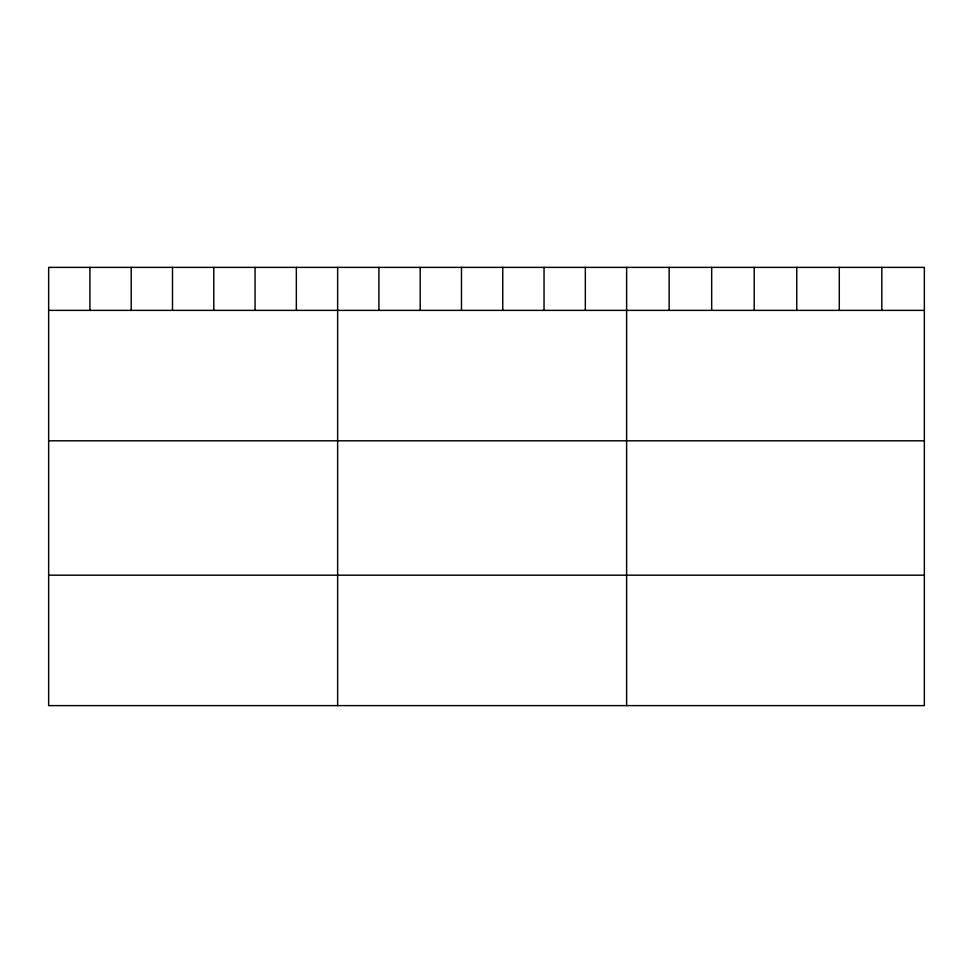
<?xml version="1.0" encoding="UTF-8"?>
<svg xmlns="http://www.w3.org/2000/svg" width="973" height="973" viewBox="0 0 973 973"><rect width="100%" height="100%" fill="white"/><g stroke="black" fill="none" stroke-linecap="round" stroke-linejoin="round"><path stroke-width="1.46" d="M924.35 310.375L924.35 705.62L48.65 705.62L48.65 267.38L924.35 267.38L924.35 310.375L48.65 310.375M48.65 440.805L924.35 440.805M48.65 575.189L924.35 575.189M881.818 267.38L881.818 310.375M839.285 267.38L839.285 310.375M796.753 267.38L796.753 310.375M754.209 267.38L754.209 310.375M711.677 267.38L711.677 310.375M669.144 267.38L669.144 310.375M626.612 267.38L626.612 705.62M585.332 267.38L585.332 310.375M544.041 267.38L544.041 310.375M502.761 267.38L502.761 310.375M461.482 267.38L461.482 310.375M420.202 267.38L420.202 310.375M378.911 267.38L378.911 310.375M337.631 267.38L337.631 705.62M296.351 267.38L296.351 310.375M255.06 267.38L255.06 310.375M213.78 267.38L213.78 310.375M172.501 267.38L172.501 310.375M131.221 267.38L131.221 310.375M89.93 267.38L89.93 310.375"/></g></svg>
